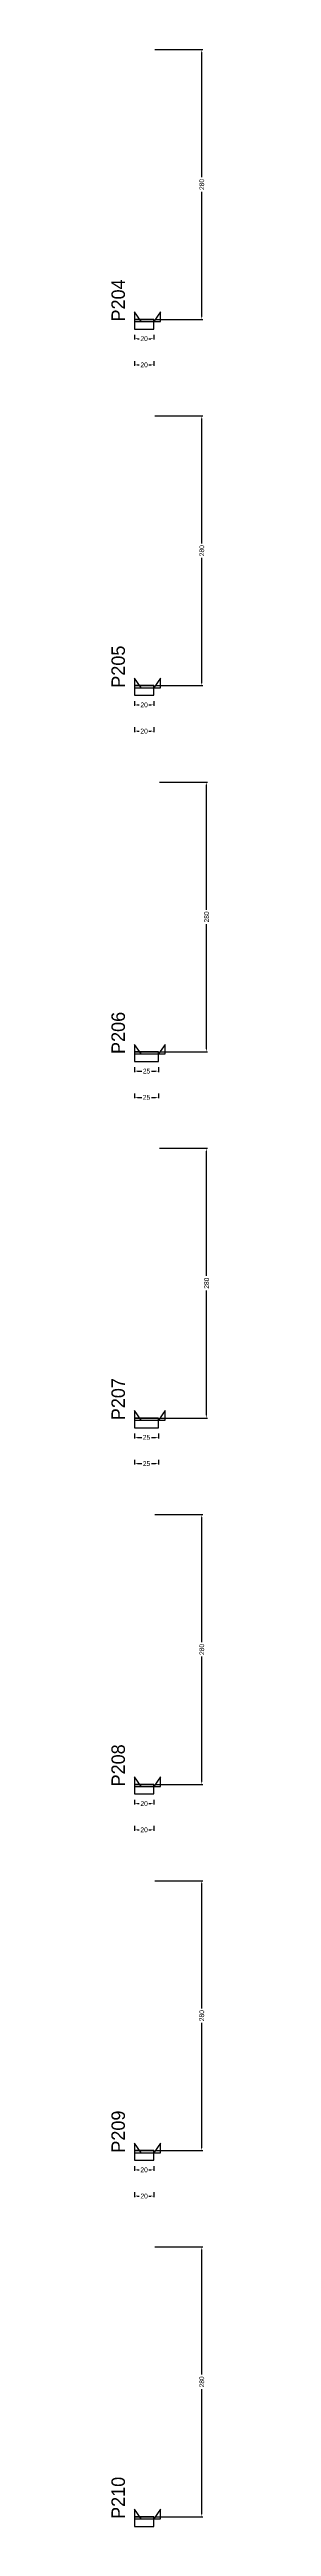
# Model space of a CAD drawing. Header units: centimetres. Extents: x -10500 to 4299, y -38766 to 295.
# Drawn here: x 3976 to 4078, y -19388 to -16818 of the extents above; entities that cross this region are included whole.
import ezdxf

# ---------------------------------------------------------------- set-up
doc = ezdxf.new("R2010")
doc.units = ezdxf.units.CM
for name, color, linetype in [('NOMENCLATURA', 7, 'Continuous'), ('SARR_2.2x10', 60, 'Continuous'), ('SARR_2.2x7', 40, 'Continuous')]:
    doc.layers.add(name, color=color, linetype=linetype)
doc.dimstyles.new('PAINEL-NOVA', dxfattribs={"dimtxt": 5, "dimasz": 3, "dimexe": 1, "dimexo": 1, "dimgap": 1, "dimtad": 1, "dimcen": 2.5, "dimazin": 3, "dimtfac": 1, "dimtmove": 0, "dimatfit": 3})

# ---------------------------------------------------------------- blocks, each defined once
blk = doc.blocks.new('_CLOSEDFILLED')
at = {"color": 0, "linetype": 'BYBLOCK'}
blk.add_solid([(-1, 0.16), (0, 0), (-1, -0.16)], dxfattribs=at)
blk = doc.blocks.new('*D1255')
for p, q in [((4000, -17113.8), (4000, -17118.8)), ((4020, -17113.8), (4020, -17118.8)), ((4003, -17117.8), (4005, -17117.8)), ((4015, -17117.8), (4017, -17117.8))]:
    blk.add_line(p, q)
at = {"layer": 'Defpoints'}
for p in [(4000, -17112.8), (4020, -17112.8), (4000, -17117.8)]:
    blk.add_point(p, dxfattribs=at)
at = {"layer": 'SARR_2.2x10', "xscale": 3, "yscale": 3, "rotation": 180}
blk.add_blockref('_CLOSEDFILLED', (4000, -17117.8), dxfattribs=at)
at = {"layer": 'SARR_2.2x10', "xscale": 3, "yscale": 3}
blk.add_blockref('_CLOSEDFILLED', (4020, -17117.8), dxfattribs=at)
at = {"layer": 'SARR_2.2x10', "insert": (4010, -17117.8), "char_height": 5, "attachment_point": 5}
blk.add_mtext('20', dxfattribs=at)
blk = doc.blocks.new('*D1256')
for p, q in [((4021, -16817.8), (4071, -16817.8)), ((4070, -16950.3), (4070, -16820.8)), ((4070, -17094.8), (4070, -16965.3)), ((4021, -17097.8), (4071, -17097.8))]:
    blk.add_line(p, q)
at = {"layer": 'Defpoints'}
for p in [(4020, -16817.8), (4020, -17097.8), (4070, -17097.8)]:
    blk.add_point(p, dxfattribs=at)
at = {"layer": 'SARR_2.2x10', "xscale": 3, "yscale": 3}
for p, rotation in [((4070, -16817.8), 90), ((4070, -17097.8), 270)]:
    blk.add_blockref('_CLOSEDFILLED', p, dxfattribs=dict(at, rotation=rotation))
at = {"layer": 'SARR_2.2x10', "insert": (4070, -16957.8), "char_height": 5, "attachment_point": 5, "rotation": 90}
blk.add_mtext('280', dxfattribs=at)
blk = doc.blocks.new('*D1257')
for p, q in [((4021, -16817.8), (4071, -16817.8)), ((4070, -16950.3), (4070, -16820.8)), ((4070, -17094.8), (4070, -16965.3)), ((4021, -17097.8), (4071, -17097.8))]:
    blk.add_line(p, q)
at = {"layer": 'Defpoints'}
for p in [(4020, -16817.8), (4020, -17097.8), (4070, -17097.8)]:
    blk.add_point(p, dxfattribs=at)
at = {"layer": 'SARR_2.2x10', "xscale": 3, "yscale": 3}
for p, rotation in [((4070, -16817.8), 90), ((4070, -17097.8), 270)]:
    blk.add_blockref('_CLOSEDFILLED', p, dxfattribs=dict(at, rotation=rotation))
at = {"layer": 'SARR_2.2x10', "insert": (4070, -16957.8), "char_height": 5, "attachment_point": 5, "rotation": 90}
blk.add_mtext('280', dxfattribs=at)
blk = doc.blocks.new('*D1258')
for p, q in [((4021, -16817.8), (4071, -16817.8)), ((4070, -16950.3), (4070, -16820.8)), ((4070, -17094.8), (4070, -16965.3)), ((4021, -17097.8), (4071, -17097.8))]:
    blk.add_line(p, q)
at = {"layer": 'Defpoints'}
for p in [(4020, -16817.8), (4020, -17097.8), (4070, -17097.8)]:
    blk.add_point(p, dxfattribs=at)
at = {"layer": 'SARR_2.2x10', "xscale": 3, "yscale": 3}
for p, rotation in [((4070, -16817.8), 90), ((4070, -17097.8), 270)]:
    blk.add_blockref('_CLOSEDFILLED', p, dxfattribs=dict(at, rotation=rotation))
at = {"layer": 'SARR_2.2x10', "insert": (4070, -16957.8), "char_height": 5, "attachment_point": 5, "rotation": 90}
blk.add_mtext('280', dxfattribs=at)
blk = doc.blocks.new('*D1259')
for p, q in [((4021, -16817.8), (4071, -16817.8)), ((4070, -16950.3), (4070, -16820.8)), ((4070, -17094.8), (4070, -16965.3)), ((4021, -17097.8), (4071, -17097.8))]:
    blk.add_line(p, q)
at = {"layer": 'Defpoints'}
for p in [(4020, -16817.8), (4020, -17097.8), (4070, -17097.8)]:
    blk.add_point(p, dxfattribs=at)
at = {"layer": 'SARR_2.2x10', "xscale": 3, "yscale": 3}
for p, rotation in [((4070, -16817.8), 90), ((4070, -17097.8), 270)]:
    blk.add_blockref('_CLOSEDFILLED', p, dxfattribs=dict(at, rotation=rotation))
at = {"layer": 'SARR_2.2x10', "insert": (4070, -16957.8), "char_height": 5, "attachment_point": 5, "rotation": 90}
blk.add_mtext('280', dxfattribs=at)
blk = doc.blocks.new('*D1260')
for p, q in [((4000, -17141), (4000, -17146)), ((4020, -17141), (4020, -17146)), ((4003, -17145), (4005, -17145)), ((4015, -17145), (4017, -17145))]:
    blk.add_line(p, q)
at = {"layer": 'Defpoints'}
for p in [(4000, -17140), (4020, -17140), (4000, -17145)]:
    blk.add_point(p, dxfattribs=at)
at = {"layer": 'SARR_2.2x10', "xscale": 3, "yscale": 3, "rotation": 180}
blk.add_blockref('_CLOSEDFILLED', (4000, -17145), dxfattribs=at)
at = {"layer": 'SARR_2.2x10', "xscale": 3, "yscale": 3}
blk.add_blockref('_CLOSEDFILLED', (4020, -17145), dxfattribs=at)
at = {"layer": 'SARR_2.2x10', "insert": (4010, -17145), "char_height": 5, "attachment_point": 5}
blk.add_mtext('20', dxfattribs=at)
blk = doc.blocks.new('GRA-E')
at = {"layer": 'SARR_2.2x7'}
blk.add_lwpolyline([(0, 0), (7, 0), (0, 10)], close=True, dxfattribs=at)
blk = doc.blocks.new('GRA-D')
at = {"layer": 'SARR_2.2x7'}
blk.add_lwpolyline([(0, 0), (7, 0), (7, 10)], close=True, dxfattribs=at)
blk = doc.blocks.new('*D1281')
for p, q in [((4000, -17493.8), (4000, -17498.8)), ((4003, -17497.8), (4005, -17497.8)), ((4015, -17497.8), (4017, -17497.8)), ((4020, -17493.8), (4020, -17498.8))]:
    blk.add_line(p, q)
at = {"layer": 'Defpoints'}
for p in [(4000, -17492.8), (4000, -17497.8), (4020, -17492.8)]:
    blk.add_point(p, dxfattribs=at)
at = {"layer": 'SARR_2.2x10', "xscale": 3, "yscale": 3, "rotation": 180}
blk.add_blockref('_CLOSEDFILLED', (4000, -17497.8), dxfattribs=at)
at = {"layer": 'SARR_2.2x10', "xscale": 3, "yscale": 3}
blk.add_blockref('_CLOSEDFILLED', (4020, -17497.8), dxfattribs=at)
at = {"layer": 'SARR_2.2x10', "insert": (4010, -17497.8), "char_height": 5, "attachment_point": 5}
blk.add_mtext('20', dxfattribs=at)
blk = doc.blocks.new('*D1282')
for p, q in [((4021, -17197.8), (4071, -17197.8)), ((4070, -17330.3), (4070, -17200.8)), ((4070, -17474.8), (4070, -17345.3)), ((4021, -17477.8), (4071, -17477.8))]:
    blk.add_line(p, q)
at = {"layer": 'Defpoints'}
for p in [(4020, -17197.8), (4020, -17477.8), (4070, -17477.8)]:
    blk.add_point(p, dxfattribs=at)
at = {"layer": 'SARR_2.2x10', "xscale": 3, "yscale": 3}
for p, rotation in [((4070, -17197.8), 90), ((4070, -17477.8), 270)]:
    blk.add_blockref('_CLOSEDFILLED', p, dxfattribs=dict(at, rotation=rotation))
at = {"layer": 'SARR_2.2x10', "insert": (4070, -17337.8), "char_height": 5, "attachment_point": 5, "rotation": 90}
blk.add_mtext('280', dxfattribs=at)
blk = doc.blocks.new('*D1283')
for p, q in [((4021, -17197.8), (4071, -17197.8)), ((4070, -17330.3), (4070, -17200.8)), ((4070, -17474.8), (4070, -17345.3)), ((4021, -17477.8), (4071, -17477.8))]:
    blk.add_line(p, q)
at = {"layer": 'Defpoints'}
for p in [(4020, -17197.8), (4020, -17477.8), (4070, -17477.8)]:
    blk.add_point(p, dxfattribs=at)
at = {"layer": 'SARR_2.2x10', "xscale": 3, "yscale": 3}
for p, rotation in [((4070, -17197.8), 90), ((4070, -17477.8), 270)]:
    blk.add_blockref('_CLOSEDFILLED', p, dxfattribs=dict(at, rotation=rotation))
at = {"layer": 'SARR_2.2x10', "insert": (4070, -17337.8), "char_height": 5, "attachment_point": 5, "rotation": 90}
blk.add_mtext('280', dxfattribs=at)
blk = doc.blocks.new('*D1284')
for p, q in [((4021, -17197.8), (4071, -17197.8)), ((4070, -17330.3), (4070, -17200.8)), ((4070, -17474.8), (4070, -17345.3)), ((4021, -17477.8), (4071, -17477.8))]:
    blk.add_line(p, q)
at = {"layer": 'Defpoints'}
for p in [(4020, -17197.8), (4020, -17477.8), (4070, -17477.8)]:
    blk.add_point(p, dxfattribs=at)
at = {"layer": 'SARR_2.2x10', "xscale": 3, "yscale": 3}
for p, rotation in [((4070, -17197.8), 90), ((4070, -17477.8), 270)]:
    blk.add_blockref('_CLOSEDFILLED', p, dxfattribs=dict(at, rotation=rotation))
at = {"layer": 'SARR_2.2x10', "insert": (4070, -17337.8), "char_height": 5, "attachment_point": 5, "rotation": 90}
blk.add_mtext('280', dxfattribs=at)
blk = doc.blocks.new('*D1285')
for p, q in [((4021, -17197.8), (4071, -17197.8)), ((4070, -17330.3), (4070, -17200.8)), ((4070, -17474.8), (4070, -17345.3)), ((4021, -17477.8), (4071, -17477.8))]:
    blk.add_line(p, q)
at = {"layer": 'Defpoints'}
for p in [(4020, -17197.8), (4020, -17477.8), (4070, -17477.8)]:
    blk.add_point(p, dxfattribs=at)
at = {"layer": 'SARR_2.2x10', "xscale": 3, "yscale": 3}
for p, rotation in [((4070, -17197.8), 90), ((4070, -17477.8), 270)]:
    blk.add_blockref('_CLOSEDFILLED', p, dxfattribs=dict(at, rotation=rotation))
at = {"layer": 'SARR_2.2x10', "insert": (4070, -17337.8), "char_height": 5, "attachment_point": 5, "rotation": 90}
blk.add_mtext('280', dxfattribs=at)
blk = doc.blocks.new('*D1286')
for p, q in [((4000, -17521), (4000, -17526)), ((4003, -17525), (4005, -17525)), ((4015, -17525), (4017, -17525)), ((4020, -17521), (4020, -17526))]:
    blk.add_line(p, q)
at = {"layer": 'Defpoints'}
for p in [(4000, -17520), (4000, -17525), (4020, -17520)]:
    blk.add_point(p, dxfattribs=at)
at = {"layer": 'SARR_2.2x10', "xscale": 3, "yscale": 3, "rotation": 180}
blk.add_blockref('_CLOSEDFILLED', (4000, -17525), dxfattribs=at)
at = {"layer": 'SARR_2.2x10', "xscale": 3, "yscale": 3}
blk.add_blockref('_CLOSEDFILLED', (4020, -17525), dxfattribs=at)
at = {"layer": 'SARR_2.2x10', "insert": (4010, -17525), "char_height": 5, "attachment_point": 5}
blk.add_mtext('20', dxfattribs=at)
blk = doc.blocks.new('*D1307')
for p, q in [((4000, -17873.8), (4000, -17878.8)), ((4003, -17877.8), (4007.5, -17877.8)), ((4017.5, -17877.8), (4022, -17877.8)), ((4025, -17873.8), (4025, -17878.8))]:
    blk.add_line(p, q)
at = {"layer": 'Defpoints'}
for p in [(4000, -17872.8), (4000, -17877.8), (4025, -17872.8)]:
    blk.add_point(p, dxfattribs=at)
at = {"layer": 'SARR_2.2x10', "xscale": 3, "yscale": 3, "rotation": 180}
blk.add_blockref('_CLOSEDFILLED', (4000, -17877.8), dxfattribs=at)
at = {"layer": 'SARR_2.2x10', "xscale": 3, "yscale": 3}
blk.add_blockref('_CLOSEDFILLED', (4025, -17877.8), dxfattribs=at)
at = {"layer": 'SARR_2.2x10', "insert": (4012.5, -17877.8), "char_height": 5, "attachment_point": 5}
blk.add_mtext('25', dxfattribs=at)
blk = doc.blocks.new('*D1308')
for p, q in [((4026, -17577.8), (4076, -17577.8)), ((4075, -17710.3), (4075, -17580.8)), ((4075, -17854.8), (4075, -17725.3)), ((4026, -17857.8), (4076, -17857.8))]:
    blk.add_line(p, q)
at = {"layer": 'Defpoints'}
for p in [(4025, -17577.8), (4025, -17857.8), (4075, -17857.8)]:
    blk.add_point(p, dxfattribs=at)
at = {"layer": 'SARR_2.2x10', "xscale": 3, "yscale": 3}
for p, rotation in [((4075, -17577.8), 90), ((4075, -17857.8), 270)]:
    blk.add_blockref('_CLOSEDFILLED', p, dxfattribs=dict(at, rotation=rotation))
at = {"layer": 'SARR_2.2x10', "insert": (4075, -17717.8), "char_height": 5, "attachment_point": 5, "rotation": 90}
blk.add_mtext('280', dxfattribs=at)
blk = doc.blocks.new('*D1309')
for p, q in [((4026, -17577.8), (4076, -17577.8)), ((4075, -17710.3), (4075, -17580.8)), ((4075, -17854.8), (4075, -17725.3)), ((4026, -17857.8), (4076, -17857.8))]:
    blk.add_line(p, q)
at = {"layer": 'Defpoints'}
for p in [(4025, -17577.8), (4025, -17857.8), (4075, -17857.8)]:
    blk.add_point(p, dxfattribs=at)
at = {"layer": 'SARR_2.2x10', "xscale": 3, "yscale": 3}
for p, rotation in [((4075, -17577.8), 90), ((4075, -17857.8), 270)]:
    blk.add_blockref('_CLOSEDFILLED', p, dxfattribs=dict(at, rotation=rotation))
at = {"layer": 'SARR_2.2x10', "insert": (4075, -17717.8), "char_height": 5, "attachment_point": 5, "rotation": 90}
blk.add_mtext('280', dxfattribs=at)
blk = doc.blocks.new('*D1310')
for p, q in [((4026, -17577.8), (4076, -17577.8)), ((4075, -17710.3), (4075, -17580.8)), ((4075, -17854.8), (4075, -17725.3)), ((4026, -17857.8), (4076, -17857.8))]:
    blk.add_line(p, q)
at = {"layer": 'Defpoints'}
for p in [(4025, -17577.8), (4025, -17857.8), (4075, -17857.8)]:
    blk.add_point(p, dxfattribs=at)
at = {"layer": 'SARR_2.2x10', "xscale": 3, "yscale": 3}
for p, rotation in [((4075, -17577.8), 90), ((4075, -17857.8), 270)]:
    blk.add_blockref('_CLOSEDFILLED', p, dxfattribs=dict(at, rotation=rotation))
at = {"layer": 'SARR_2.2x10', "insert": (4075, -17717.8), "char_height": 5, "attachment_point": 5, "rotation": 90}
blk.add_mtext('280', dxfattribs=at)
blk = doc.blocks.new('*D1311')
for p, q in [((4026, -17577.8), (4076, -17577.8)), ((4075, -17710.3), (4075, -17580.8)), ((4075, -17854.8), (4075, -17725.3)), ((4026, -17857.8), (4076, -17857.8))]:
    blk.add_line(p, q)
at = {"layer": 'Defpoints'}
for p in [(4025, -17577.8), (4025, -17857.8), (4075, -17857.8)]:
    blk.add_point(p, dxfattribs=at)
at = {"layer": 'SARR_2.2x10', "xscale": 3, "yscale": 3}
for p, rotation in [((4075, -17577.8), 90), ((4075, -17857.8), 270)]:
    blk.add_blockref('_CLOSEDFILLED', p, dxfattribs=dict(at, rotation=rotation))
at = {"layer": 'SARR_2.2x10', "insert": (4075, -17717.8), "char_height": 5, "attachment_point": 5, "rotation": 90}
blk.add_mtext('280', dxfattribs=at)
blk = doc.blocks.new('*D1312')
for p, q in [((4000, -17901), (4000, -17906)), ((4003, -17905), (4007.5, -17905)), ((4017.5, -17905), (4022, -17905)), ((4025, -17901), (4025, -17906))]:
    blk.add_line(p, q)
at = {"layer": 'Defpoints'}
for p in [(4000, -17900), (4000, -17905), (4025, -17900)]:
    blk.add_point(p, dxfattribs=at)
at = {"layer": 'SARR_2.2x10', "xscale": 3, "yscale": 3, "rotation": 180}
blk.add_blockref('_CLOSEDFILLED', (4000, -17905), dxfattribs=at)
at = {"layer": 'SARR_2.2x10', "xscale": 3, "yscale": 3}
blk.add_blockref('_CLOSEDFILLED', (4025, -17905), dxfattribs=at)
at = {"layer": 'SARR_2.2x10', "insert": (4012.5, -17905), "char_height": 5, "attachment_point": 5}
blk.add_mtext('25', dxfattribs=at)
blk = doc.blocks.new('*D1333')
for p, q in [((4000, -18253.8), (4000, -18258.8)), ((4003, -18257.8), (4007.5, -18257.8)), ((4017.5, -18257.8), (4022, -18257.8)), ((4025, -18253.8), (4025, -18258.8))]:
    blk.add_line(p, q)
at = {"layer": 'Defpoints'}
for p in [(4000, -18252.8), (4000, -18257.8), (4025, -18252.8)]:
    blk.add_point(p, dxfattribs=at)
at = {"layer": 'SARR_2.2x10', "xscale": 3, "yscale": 3, "rotation": 180}
blk.add_blockref('_CLOSEDFILLED', (4000, -18257.8), dxfattribs=at)
at = {"layer": 'SARR_2.2x10', "xscale": 3, "yscale": 3}
blk.add_blockref('_CLOSEDFILLED', (4025, -18257.8), dxfattribs=at)
at = {"layer": 'SARR_2.2x10', "insert": (4012.5, -18257.8), "char_height": 5, "attachment_point": 5}
blk.add_mtext('25', dxfattribs=at)
blk = doc.blocks.new('*D1334')
for p, q in [((4026, -17957.8), (4076, -17957.8)), ((4075, -18090.3), (4075, -17960.8)), ((4075, -18234.8), (4075, -18105.3)), ((4026, -18237.8), (4076, -18237.8))]:
    blk.add_line(p, q)
at = {"layer": 'Defpoints'}
for p in [(4025, -17957.8), (4025, -18237.8), (4075, -18237.8)]:
    blk.add_point(p, dxfattribs=at)
at = {"layer": 'SARR_2.2x10', "xscale": 3, "yscale": 3}
for p, rotation in [((4075, -17957.8), 90), ((4075, -18237.8), 270)]:
    blk.add_blockref('_CLOSEDFILLED', p, dxfattribs=dict(at, rotation=rotation))
at = {"layer": 'SARR_2.2x10', "insert": (4075, -18097.8), "char_height": 5, "attachment_point": 5, "rotation": 90}
blk.add_mtext('280', dxfattribs=at)
blk = doc.blocks.new('*D1335')
for p, q in [((4026, -17957.8), (4076, -17957.8)), ((4075, -18090.3), (4075, -17960.8)), ((4075, -18234.8), (4075, -18105.3)), ((4026, -18237.8), (4076, -18237.8))]:
    blk.add_line(p, q)
at = {"layer": 'Defpoints'}
for p in [(4025, -17957.8), (4025, -18237.8), (4075, -18237.8)]:
    blk.add_point(p, dxfattribs=at)
at = {"layer": 'SARR_2.2x10', "xscale": 3, "yscale": 3}
for p, rotation in [((4075, -17957.8), 90), ((4075, -18237.8), 270)]:
    blk.add_blockref('_CLOSEDFILLED', p, dxfattribs=dict(at, rotation=rotation))
at = {"layer": 'SARR_2.2x10', "insert": (4075, -18097.8), "char_height": 5, "attachment_point": 5, "rotation": 90}
blk.add_mtext('280', dxfattribs=at)
blk = doc.blocks.new('*D1336')
for p, q in [((4026, -17957.8), (4076, -17957.8)), ((4075, -18090.3), (4075, -17960.8)), ((4075, -18234.8), (4075, -18105.3)), ((4026, -18237.8), (4076, -18237.8))]:
    blk.add_line(p, q)
at = {"layer": 'Defpoints'}
for p in [(4025, -17957.8), (4025, -18237.8), (4075, -18237.8)]:
    blk.add_point(p, dxfattribs=at)
at = {"layer": 'SARR_2.2x10', "xscale": 3, "yscale": 3}
for p, rotation in [((4075, -17957.8), 90), ((4075, -18237.8), 270)]:
    blk.add_blockref('_CLOSEDFILLED', p, dxfattribs=dict(at, rotation=rotation))
at = {"layer": 'SARR_2.2x10', "insert": (4075, -18097.8), "char_height": 5, "attachment_point": 5, "rotation": 90}
blk.add_mtext('280', dxfattribs=at)
blk = doc.blocks.new('*D1337')
for p, q in [((4026, -17957.8), (4076, -17957.8)), ((4075, -18090.3), (4075, -17960.8)), ((4075, -18234.8), (4075, -18105.3)), ((4026, -18237.8), (4076, -18237.8))]:
    blk.add_line(p, q)
at = {"layer": 'Defpoints'}
for p in [(4025, -17957.8), (4025, -18237.8), (4075, -18237.8)]:
    blk.add_point(p, dxfattribs=at)
at = {"layer": 'SARR_2.2x10', "xscale": 3, "yscale": 3}
for p, rotation in [((4075, -17957.8), 90), ((4075, -18237.8), 270)]:
    blk.add_blockref('_CLOSEDFILLED', p, dxfattribs=dict(at, rotation=rotation))
at = {"layer": 'SARR_2.2x10', "insert": (4075, -18097.8), "char_height": 5, "attachment_point": 5, "rotation": 90}
blk.add_mtext('280', dxfattribs=at)
blk = doc.blocks.new('*D1338')
for p, q in [((4000, -18281), (4000, -18286)), ((4003, -18285), (4007.5, -18285)), ((4017.5, -18285), (4022, -18285)), ((4025, -18281), (4025, -18286))]:
    blk.add_line(p, q)
at = {"layer": 'Defpoints'}
for p in [(4000, -18280), (4000, -18285), (4025, -18280)]:
    blk.add_point(p, dxfattribs=at)
at = {"layer": 'SARR_2.2x10', "xscale": 3, "yscale": 3, "rotation": 180}
blk.add_blockref('_CLOSEDFILLED', (4000, -18285), dxfattribs=at)
at = {"layer": 'SARR_2.2x10', "xscale": 3, "yscale": 3}
blk.add_blockref('_CLOSEDFILLED', (4025, -18285), dxfattribs=at)
at = {"layer": 'SARR_2.2x10', "insert": (4012.5, -18285), "char_height": 5, "attachment_point": 5}
blk.add_mtext('25', dxfattribs=at)
blk = doc.blocks.new('*D1359')
for p, q in [((4000, -18633.8), (4000, -18638.8)), ((4003, -18637.8), (4005, -18637.8)), ((4015, -18637.8), (4017, -18637.8)), ((4020, -18633.8), (4020, -18638.8))]:
    blk.add_line(p, q)
at = {"layer": 'Defpoints'}
for p in [(4000, -18632.8), (4000, -18637.8), (4020, -18632.8)]:
    blk.add_point(p, dxfattribs=at)
at = {"layer": 'SARR_2.2x10', "xscale": 3, "yscale": 3, "rotation": 180}
blk.add_blockref('_CLOSEDFILLED', (4000, -18637.8), dxfattribs=at)
at = {"layer": 'SARR_2.2x10', "xscale": 3, "yscale": 3}
blk.add_blockref('_CLOSEDFILLED', (4020, -18637.8), dxfattribs=at)
at = {"layer": 'SARR_2.2x10', "insert": (4010, -18637.8), "char_height": 5, "attachment_point": 5}
blk.add_mtext('20', dxfattribs=at)
blk = doc.blocks.new('*D1360')
for p, q in [((4021, -18337.8), (4071, -18337.8)), ((4070, -18470.3), (4070, -18340.8)), ((4070, -18614.8), (4070, -18485.3)), ((4021, -18617.8), (4071, -18617.8))]:
    blk.add_line(p, q)
at = {"layer": 'Defpoints'}
for p in [(4020, -18337.8), (4020, -18617.8), (4070, -18617.8)]:
    blk.add_point(p, dxfattribs=at)
at = {"layer": 'SARR_2.2x10', "xscale": 3, "yscale": 3}
for p, rotation in [((4070, -18337.8), 90), ((4070, -18617.8), 270)]:
    blk.add_blockref('_CLOSEDFILLED', p, dxfattribs=dict(at, rotation=rotation))
at = {"layer": 'SARR_2.2x10', "insert": (4070, -18477.8), "char_height": 5, "attachment_point": 5, "rotation": 90}
blk.add_mtext('280', dxfattribs=at)
blk = doc.blocks.new('*D1361')
for p, q in [((4021, -18337.8), (4071, -18337.8)), ((4070, -18470.3), (4070, -18340.8)), ((4070, -18614.8), (4070, -18485.3)), ((4021, -18617.8), (4071, -18617.8))]:
    blk.add_line(p, q)
at = {"layer": 'Defpoints'}
for p in [(4020, -18337.8), (4020, -18617.8), (4070, -18617.8)]:
    blk.add_point(p, dxfattribs=at)
at = {"layer": 'SARR_2.2x10', "xscale": 3, "yscale": 3}
for p, rotation in [((4070, -18337.8), 90), ((4070, -18617.8), 270)]:
    blk.add_blockref('_CLOSEDFILLED', p, dxfattribs=dict(at, rotation=rotation))
at = {"layer": 'SARR_2.2x10', "insert": (4070, -18477.8), "char_height": 5, "attachment_point": 5, "rotation": 90}
blk.add_mtext('280', dxfattribs=at)
blk = doc.blocks.new('*D1362')
for p, q in [((4021, -18337.8), (4071, -18337.8)), ((4070, -18470.3), (4070, -18340.8)), ((4070, -18614.8), (4070, -18485.3)), ((4021, -18617.8), (4071, -18617.8))]:
    blk.add_line(p, q)
at = {"layer": 'Defpoints'}
for p in [(4020, -18337.8), (4020, -18617.8), (4070, -18617.8)]:
    blk.add_point(p, dxfattribs=at)
at = {"layer": 'SARR_2.2x10', "xscale": 3, "yscale": 3}
for p, rotation in [((4070, -18337.8), 90), ((4070, -18617.8), 270)]:
    blk.add_blockref('_CLOSEDFILLED', p, dxfattribs=dict(at, rotation=rotation))
at = {"layer": 'SARR_2.2x10', "insert": (4070, -18477.8), "char_height": 5, "attachment_point": 5, "rotation": 90}
blk.add_mtext('280', dxfattribs=at)
blk = doc.blocks.new('*D1363')
for p, q in [((4021, -18337.8), (4071, -18337.8)), ((4070, -18470.3), (4070, -18340.8)), ((4070, -18614.8), (4070, -18485.3)), ((4021, -18617.8), (4071, -18617.8))]:
    blk.add_line(p, q)
at = {"layer": 'Defpoints'}
for p in [(4020, -18337.8), (4020, -18617.8), (4070, -18617.8)]:
    blk.add_point(p, dxfattribs=at)
at = {"layer": 'SARR_2.2x10', "xscale": 3, "yscale": 3}
for p, rotation in [((4070, -18337.8), 90), ((4070, -18617.8), 270)]:
    blk.add_blockref('_CLOSEDFILLED', p, dxfattribs=dict(at, rotation=rotation))
at = {"layer": 'SARR_2.2x10', "insert": (4070, -18477.8), "char_height": 5, "attachment_point": 5, "rotation": 90}
blk.add_mtext('280', dxfattribs=at)
blk = doc.blocks.new('*D1364')
for p, q in [((4000, -18661), (4000, -18666)), ((4003, -18665), (4005, -18665)), ((4015, -18665), (4017, -18665)), ((4020, -18661), (4020, -18666))]:
    blk.add_line(p, q)
at = {"layer": 'Defpoints'}
for p in [(4000, -18660), (4000, -18665), (4020, -18660)]:
    blk.add_point(p, dxfattribs=at)
at = {"layer": 'SARR_2.2x10', "xscale": 3, "yscale": 3, "rotation": 180}
blk.add_blockref('_CLOSEDFILLED', (4000, -18665), dxfattribs=at)
at = {"layer": 'SARR_2.2x10', "xscale": 3, "yscale": 3}
blk.add_blockref('_CLOSEDFILLED', (4020, -18665), dxfattribs=at)
at = {"layer": 'SARR_2.2x10', "insert": (4010, -18665), "char_height": 5, "attachment_point": 5}
blk.add_mtext('20', dxfattribs=at)
blk = doc.blocks.new('*D1385')
for p, q in [((4000, -19013.8), (4000, -19018.8)), ((4003, -19017.8), (4005, -19017.8)), ((4015, -19017.8), (4017, -19017.8)), ((4020, -19013.8), (4020, -19018.8))]:
    blk.add_line(p, q)
at = {"layer": 'Defpoints'}
for p in [(4000, -19012.8), (4000, -19017.8), (4020, -19012.8)]:
    blk.add_point(p, dxfattribs=at)
at = {"layer": 'SARR_2.2x10', "xscale": 3, "yscale": 3, "rotation": 180}
blk.add_blockref('_CLOSEDFILLED', (4000, -19017.8), dxfattribs=at)
at = {"layer": 'SARR_2.2x10', "xscale": 3, "yscale": 3}
blk.add_blockref('_CLOSEDFILLED', (4020, -19017.8), dxfattribs=at)
at = {"layer": 'SARR_2.2x10', "insert": (4010, -19017.8), "char_height": 5, "attachment_point": 5}
blk.add_mtext('20', dxfattribs=at)
blk = doc.blocks.new('*D1386')
for p, q in [((4021, -18717.8), (4071, -18717.8)), ((4070, -18850.3), (4070, -18720.8)), ((4070, -18994.8), (4070, -18865.3)), ((4021, -18997.8), (4071, -18997.8))]:
    blk.add_line(p, q)
at = {"layer": 'Defpoints'}
for p in [(4020, -18717.8), (4020, -18997.8), (4070, -18997.8)]:
    blk.add_point(p, dxfattribs=at)
at = {"layer": 'SARR_2.2x10', "xscale": 3, "yscale": 3}
for p, rotation in [((4070, -18717.8), 90), ((4070, -18997.8), 270)]:
    blk.add_blockref('_CLOSEDFILLED', p, dxfattribs=dict(at, rotation=rotation))
at = {"layer": 'SARR_2.2x10', "insert": (4070, -18857.8), "char_height": 5, "attachment_point": 5, "rotation": 90}
blk.add_mtext('280', dxfattribs=at)
blk = doc.blocks.new('*D1387')
for p, q in [((4021, -18717.8), (4071, -18717.8)), ((4070, -18850.3), (4070, -18720.8)), ((4070, -18994.8), (4070, -18865.3)), ((4021, -18997.8), (4071, -18997.8))]:
    blk.add_line(p, q)
at = {"layer": 'Defpoints'}
for p in [(4020, -18717.8), (4020, -18997.8), (4070, -18997.8)]:
    blk.add_point(p, dxfattribs=at)
at = {"layer": 'SARR_2.2x10', "xscale": 3, "yscale": 3}
for p, rotation in [((4070, -18717.8), 90), ((4070, -18997.8), 270)]:
    blk.add_blockref('_CLOSEDFILLED', p, dxfattribs=dict(at, rotation=rotation))
at = {"layer": 'SARR_2.2x10', "insert": (4070, -18857.8), "char_height": 5, "attachment_point": 5, "rotation": 90}
blk.add_mtext('280', dxfattribs=at)
blk = doc.blocks.new('*D1388')
for p, q in [((4021, -18717.8), (4071, -18717.8)), ((4070, -18850.3), (4070, -18720.8)), ((4070, -18994.8), (4070, -18865.3)), ((4021, -18997.8), (4071, -18997.8))]:
    blk.add_line(p, q)
at = {"layer": 'Defpoints'}
for p in [(4020, -18717.8), (4020, -18997.8), (4070, -18997.8)]:
    blk.add_point(p, dxfattribs=at)
at = {"layer": 'SARR_2.2x10', "xscale": 3, "yscale": 3}
for p, rotation in [((4070, -18717.8), 90), ((4070, -18997.8), 270)]:
    blk.add_blockref('_CLOSEDFILLED', p, dxfattribs=dict(at, rotation=rotation))
at = {"layer": 'SARR_2.2x10', "insert": (4070, -18857.8), "char_height": 5, "attachment_point": 5, "rotation": 90}
blk.add_mtext('280', dxfattribs=at)
blk = doc.blocks.new('*D1389')
for p, q in [((4021, -18717.8), (4071, -18717.8)), ((4070, -18850.3), (4070, -18720.8)), ((4070, -18994.8), (4070, -18865.3)), ((4021, -18997.8), (4071, -18997.8))]:
    blk.add_line(p, q)
at = {"layer": 'Defpoints'}
for p in [(4020, -18717.8), (4020, -18997.8), (4070, -18997.8)]:
    blk.add_point(p, dxfattribs=at)
at = {"layer": 'SARR_2.2x10', "xscale": 3, "yscale": 3}
for p, rotation in [((4070, -18717.8), 90), ((4070, -18997.8), 270)]:
    blk.add_blockref('_CLOSEDFILLED', p, dxfattribs=dict(at, rotation=rotation))
at = {"layer": 'SARR_2.2x10', "insert": (4070, -18857.8), "char_height": 5, "attachment_point": 5, "rotation": 90}
blk.add_mtext('280', dxfattribs=at)
blk = doc.blocks.new('*D1390')
for p, q in [((4000, -19041), (4000, -19046)), ((4020, -19041), (4020, -19046)), ((4003, -19045), (4005, -19045)), ((4015, -19045), (4017, -19045))]:
    blk.add_line(p, q)
at = {"layer": 'Defpoints'}
for p in [(4000, -19040), (4020, -19040), (4000, -19045)]:
    blk.add_point(p, dxfattribs=at)
at = {"layer": 'SARR_2.2x10', "xscale": 3, "yscale": 3, "rotation": 180}
blk.add_blockref('_CLOSEDFILLED', (4000, -19045), dxfattribs=at)
at = {"layer": 'SARR_2.2x10', "xscale": 3, "yscale": 3}
blk.add_blockref('_CLOSEDFILLED', (4020, -19045), dxfattribs=at)
at = {"layer": 'SARR_2.2x10', "insert": (4010, -19045), "char_height": 5, "attachment_point": 5}
blk.add_mtext('20', dxfattribs=at)
blk = doc.blocks.new('*D1412')
for p, q in [((4021, -19097.8), (4071, -19097.8)), ((4070, -19230.3), (4070, -19100.8)), ((4070, -19374.8), (4070, -19245.3)), ((4021, -19377.8), (4071, -19377.8))]:
    blk.add_line(p, q)
at = {"layer": 'Defpoints'}
for p in [(4020, -19097.8), (4020, -19377.8), (4070, -19377.8)]:
    blk.add_point(p, dxfattribs=at)
at = {"layer": 'SARR_2.2x10', "xscale": 3, "yscale": 3}
for p, rotation in [((4070, -19097.8), 90), ((4070, -19377.8), 270)]:
    blk.add_blockref('_CLOSEDFILLED', p, dxfattribs=dict(at, rotation=rotation))
at = {"layer": 'SARR_2.2x10', "insert": (4070, -19237.8), "char_height": 5, "attachment_point": 5, "rotation": 90}
blk.add_mtext('280', dxfattribs=at)
blk = doc.blocks.new('*D1413')
for p, q in [((4021, -19097.8), (4071, -19097.8)), ((4070, -19230.3), (4070, -19100.8)), ((4070, -19374.8), (4070, -19245.3)), ((4021, -19377.8), (4071, -19377.8))]:
    blk.add_line(p, q)
at = {"layer": 'Defpoints'}
for p in [(4020, -19097.8), (4020, -19377.8), (4070, -19377.8)]:
    blk.add_point(p, dxfattribs=at)
at = {"layer": 'SARR_2.2x10', "xscale": 3, "yscale": 3}
for p, rotation in [((4070, -19097.8), 90), ((4070, -19377.8), 270)]:
    blk.add_blockref('_CLOSEDFILLED', p, dxfattribs=dict(at, rotation=rotation))
at = {"layer": 'SARR_2.2x10', "insert": (4070, -19237.8), "char_height": 5, "attachment_point": 5, "rotation": 90}
blk.add_mtext('280', dxfattribs=at)
blk = doc.blocks.new('*D1414')
for p, q in [((4021, -19097.8), (4071, -19097.8)), ((4070, -19230.3), (4070, -19100.8)), ((4070, -19374.8), (4070, -19245.3)), ((4021, -19377.8), (4071, -19377.8))]:
    blk.add_line(p, q)
at = {"layer": 'Defpoints'}
for p in [(4020, -19097.8), (4020, -19377.8), (4070, -19377.8)]:
    blk.add_point(p, dxfattribs=at)
at = {"layer": 'SARR_2.2x10', "xscale": 3, "yscale": 3}
for p, rotation in [((4070, -19097.8), 90), ((4070, -19377.8), 270)]:
    blk.add_blockref('_CLOSEDFILLED', p, dxfattribs=dict(at, rotation=rotation))
at = {"layer": 'SARR_2.2x10', "insert": (4070, -19237.8), "char_height": 5, "attachment_point": 5, "rotation": 90}
blk.add_mtext('280', dxfattribs=at)
blk = doc.blocks.new('*D1415')
for p, q in [((4021, -19097.8), (4071, -19097.8)), ((4070, -19230.3), (4070, -19100.8)), ((4070, -19374.8), (4070, -19245.3)), ((4021, -19377.8), (4071, -19377.8))]:
    blk.add_line(p, q)
at = {"layer": 'Defpoints'}
for p in [(4020, -19097.8), (4020, -19377.8), (4070, -19377.8)]:
    blk.add_point(p, dxfattribs=at)
at = {"layer": 'SARR_2.2x10', "xscale": 3, "yscale": 3}
for p, rotation in [((4070, -19097.8), 90), ((4070, -19377.8), 270)]:
    blk.add_blockref('_CLOSEDFILLED', p, dxfattribs=dict(at, rotation=rotation))
at = {"layer": 'SARR_2.2x10', "insert": (4070, -19237.8), "char_height": 5, "attachment_point": 5, "rotation": 90}
blk.add_mtext('280', dxfattribs=at)

msp = doc.modelspace()

# ---------------------------------------------------------------- linework, layer by layer
at = {"layer": 'SARR_2.2x10'}
for p, q in [((4020, -17097.8), (4000, -17097.8)), ((4000, -17097.8), (4000, -17107.8)), ((4000, -17107.8), (4020, -17107.8)), ((4020, -17107.8), (4020, -17097.8)), ((4020, -17477.8), (4000, -17477.8)), ((4000, -17477.8), (4000, -17487.8)), ((4000, -17487.8), (4020, -17487.8)), ((4020, -17487.8), (4020, -17477.8)), ((4025, -17857.8), (4000, -17857.8)), ((4000, -17857.8), (4000, -17867.8)), ((4025, -17867.8), (4025, -17857.8)), ((4000, -17867.8), (4025, -17867.8)), ((4025, -18237.8), (4000, -18237.8)), ((4000, -18237.8), (4000, -18247.8)), ((4025, -18247.8), (4025, -18237.8)), ((4000, -18247.8), (4025, -18247.8)), ((4020, -18617.8), (4000, -18617.8)), ((4000, -18617.8), (4000, -18627.8)), ((4000, -18627.8), (4020, -18627.8)), ((4020, -18627.8), (4020, -18617.8)), ((4020, -18997.8), (4000, -18997.8)), ((4000, -18997.8), (4000, -19007.8)), ((4000, -19007.8), (4020, -19007.8)), ((4020, -19007.8), (4020, -18997.8)), ((4020, -19377.8), (4000, -19377.8)), ((4000, -19377.8), (4000, -19387.8)), ((4020, -19387.8), (4020, -19377.8)), ((4000, -19387.8), (4020, -19387.8))]:
    msp.add_line(p, q, dxfattribs=at)
at = {"layer": 'SARR_2.2x7'}
for p, q in [((4020, -17097.8), (4000, -17097.8)), ((4000, -17097.8), (4000, -17100)), ((4000, -17097.8), (4007, -17097.8)), ((4000, -17097.8), (4007, -17097.8)), ((4000, -17097.8), (4007, -17097.8)), ((4000, -17097.8), (4007, -17097.8)), ((4000, -17100), (4020, -17100)), ((4007, -17097.8), (4020, -17097.8)), ((4007, -17097.8), (4020, -17097.8)), ((4007, -17097.8), (4020, -17097.8)), ((4007, -17097.8), (4020, -17097.8)), ((4020, -17100), (4020, -17097.8)), ((4020, -17477.8), (4000, -17477.8)), ((4000, -17477.8), (4000, -17480)), ((4000, -17477.8), (4007, -17477.8)), ((4000, -17477.8), (4007, -17477.8)), ((4000, -17477.8), (4007, -17477.8)), ((4000, -17477.8), (4007, -17477.8)), ((4000, -17480), (4020, -17480)), ((4007, -17477.8), (4020, -17477.8)), ((4007, -17477.8), (4020, -17477.8)), ((4007, -17477.8), (4020, -17477.8)), ((4007, -17477.8), (4020, -17477.8)), ((4020, -17480), (4020, -17477.8)), ((4025, -17857.8), (4000, -17857.8)), ((4000, -17857.8), (4000, -17860)), ((4000, -17857.8), (4007, -17857.8)), ((4000, -17857.8), (4007, -17857.8)), ((4000, -17857.8), (4007, -17857.8)), ((4000, -17857.8), (4007, -17857.8)), ((4000, -17860), (4025, -17860)), ((4007, -17857.8), (4025, -17857.8)), ((4007, -17857.8), (4025, -17857.8)), ((4007, -17857.8), (4025, -17857.8)), ((4007, -17857.8), (4025, -17857.8)), ((4025, -17860), (4025, -17857.8)), ((4025, -18237.8), (4000, -18237.8)), ((4000, -18237.8), (4000, -18240)), ((4000, -18237.8), (4007, -18237.8)), ((4000, -18237.8), (4007, -18237.8)), ((4000, -18237.8), (4007, -18237.8)), ((4000, -18237.8), (4007, -18237.8)), ((4000, -18240), (4025, -18240)), ((4007, -18237.8), (4025, -18237.8)), ((4007, -18237.8), (4025, -18237.8)), ((4007, -18237.8), (4025, -18237.8)), ((4007, -18237.8), (4025, -18237.8)), ((4025, -18240), (4025, -18237.8)), ((4020, -18617.8), (4000, -18617.8)), ((4000, -18617.8), (4000, -18620)), ((4000, -18617.8), (4007, -18617.8)), ((4000, -18617.8), (4007, -18617.8)), ((4000, -18617.8), (4007, -18617.8)), ((4000, -18617.8), (4007, -18617.8)), ((4000, -18620), (4020, -18620)), ((4007, -18617.8), (4020, -18617.8)), ((4007, -18617.8), (4020, -18617.8)), ((4007, -18617.8), (4020, -18617.8)), ((4007, -18617.8), (4020, -18617.8)), ((4020, -18620), (4020, -18617.8)), ((4020, -18997.8), (4000, -18997.8)), ((4000, -18997.8), (4000, -19000)), ((4000, -18997.8), (4007, -18997.8)), ((4000, -18997.8), (4007, -18997.8)), ((4000, -18997.8), (4007, -18997.8)), ((4000, -18997.8), (4007, -18997.8)), ((4000, -19000), (4020, -19000)), ((4007, -18997.8), (4020, -18997.8)), ((4007, -18997.8), (4020, -18997.8)), ((4007, -18997.8), (4020, -18997.8)), ((4007, -18997.8), (4020, -18997.8)), ((4020, -19000), (4020, -18997.8)), ((4020, -19377.8), (4000, -19377.8)), ((4000, -19377.8), (4000, -19380)), ((4000, -19377.8), (4007, -19377.8)), ((4000, -19377.8), (4007, -19377.8)), ((4000, -19377.8), (4007, -19377.8)), ((4000, -19377.8), (4007, -19377.8)), ((4007, -19377.8), (4020, -19377.8)), ((4007, -19377.8), (4020, -19377.8)), ((4007, -19377.8), (4020, -19377.8)), ((4007, -19377.8), (4020, -19377.8)), ((4020, -19380), (4020, -19377.8)), ((4000, -19380), (4020, -19380))]:
    msp.add_line(p, q, dxfattribs=at)

# ---------------------------------------------------------------- block references
for name, p in [('GRA-E', (4000, -17100)), ('GRA-D', (4020, -17100)), ('GRA-E', (4000, -17480)), ('GRA-D', (4020, -17480)), ('GRA-E', (4000, -17860)), ('GRA-D', (4025, -17860)), ('GRA-E', (4000, -18240)), ('GRA-D', (4025, -18240)), ('GRA-E', (4000, -18620)), ('GRA-D', (4020, -18620)), ('GRA-E', (4000, -19000)), ('GRA-D', (4020, -19000)), ('GRA-E', (4000, -19380)), ('GRA-D', (4020, -19380))]:
    msp.add_blockref(name, p, dxfattribs=at)

# ---------------------------------------------------------------- texts
at = {"layer": 'NOMENCLATURA'}
for s, p in [('P204', (3990, -17100)), ('P205', (3990, -17480)), ('P206', (3990, -17860)), ('P207', (3990, -18240)), ('P208', (3990, -18620)), ('P209', (3990, -19000)), ('P210', (3990, -19380))]:
    msp.add_text(s, height=14, rotation=90, dxfattribs=at).set_placement(p)

# ---------------------------------------------------------------- dimensions: what is measured, and where the dimension line sits
at = {"layer": 'SARR_2.2x10'}
for base, p1, p2, picture, middle in [((4070, -17097.8), (4020, -17097.8), (4020, -16817.8), '*D1256', (4070, -16957.8)), ((4070, -17097.8), (4020, -17097.8), (4020, -16817.8), '*D1257', (4070, -16957.8)), ((4070, -17097.8), (4020, -17097.8), (4020, -16817.8), '*D1258', (4070, -16957.8)), ((4070, -17097.8), (4020, -17097.8), (4020, -16817.8), '*D1259', (4070, -16957.8)), ((4070, -17477.8), (4020, -17477.8), (4020, -17197.8), '*D1282', (4070, -17337.8)), ((4070, -17477.8), (4020, -17477.8), (4020, -17197.8), '*D1283', (4070, -17337.8)), ((4070, -17477.8), (4020, -17477.8), (4020, -17197.8), '*D1284', (4070, -17337.8)), ((4070, -17477.8), (4020, -17477.8), (4020, -17197.8), '*D1285', (4070, -17337.8)), ((4075, -17857.8), (4025, -17857.8), (4025, -17577.8), '*D1308', (4075, -17717.8)), ((4075, -17857.8), (4025, -17857.8), (4025, -17577.8), '*D1309', (4075, -17717.8)), ((4075, -17857.8), (4025, -17857.8), (4025, -17577.8), '*D1310', (4075, -17717.8)), ((4075, -17857.8), (4025, -17857.8), (4025, -17577.8), '*D1311', (4075, -17717.8)), ((4075, -18237.8), (4025, -18237.8), (4025, -17957.8), '*D1334', (4075, -18097.8)), ((4075, -18237.8), (4025, -18237.8), (4025, -17957.8), '*D1335', (4075, -18097.8)), ((4075, -18237.8), (4025, -18237.8), (4025, -17957.8), '*D1336', (4075, -18097.8)), ((4075, -18237.8), (4025, -18237.8), (4025, -17957.8), '*D1337', (4075, -18097.8)), ((4070, -18617.8), (4020, -18617.8), (4020, -18337.8), '*D1360', (4070, -18477.8)), ((4070, -18617.8), (4020, -18617.8), (4020, -18337.8), '*D1361', (4070, -18477.8)), ((4070, -18617.8), (4020, -18617.8), (4020, -18337.8), '*D1362', (4070, -18477.8)), ((4070, -18617.8), (4020, -18617.8), (4020, -18337.8), '*D1363', (4070, -18477.8)), ((4070, -18997.8), (4020, -18997.8), (4020, -18717.8), '*D1386', (4070, -18857.8)), ((4070, -18997.8), (4020, -18997.8), (4020, -18717.8), '*D1387', (4070, -18857.8)), ((4070, -18997.8), (4020, -18997.8), (4020, -18717.8), '*D1388', (4070, -18857.8)), ((4070, -18997.8), (4020, -18997.8), (4020, -18717.8), '*D1389', (4070, -18857.8)), ((4070, -19377.8), (4020, -19377.8), (4020, -19097.8), '*D1412', (4070, -19237.8)), ((4070, -19377.8), (4020, -19377.8), (4020, -19097.8), '*D1413', (4070, -19237.8)), ((4070, -19377.8), (4020, -19377.8), (4020, -19097.8), '*D1414', (4070, -19237.8)), ((4070, -19377.8), (4020, -19377.8), (4020, -19097.8), '*D1415', (4070, -19237.8))]:
    dim = msp.add_linear_dim(base=base, p1=p1, p2=p2, angle=90, dimstyle='PAINEL-NOVA', dxfattribs=at)
    dim.commit()
    dim.dimension.update_dxf_attribs({"geometry": picture, "text_midpoint": middle})
for base, p1, p2, picture, middle in [((4000, -17117.8), (4000, -17112.8), (4020, -17112.8), '*D1255', (4010, -17117.8)), ((4000, -17145), (4000, -17140), (4020, -17140), '*D1260', (4010, -17145)), ((4000, -17497.8), (4000, -17492.8), (4020, -17492.8), '*D1281', (4010, -17497.8)), ((4000, -17525), (4000, -17520), (4020, -17520), '*D1286', (4010, -17525)), ((4000, -17877.8), (4000, -17872.8), (4025, -17872.8), '*D1307', (4012.5, -17877.8)), ((4000, -17905), (4000, -17900), (4025, -17900), '*D1312', (4012.5, -17905)), ((4000, -18257.8), (4000, -18252.8), (4025, -18252.8), '*D1333', (4012.5, -18257.8)), ((4000, -18285), (4000, -18280), (4025, -18280), '*D1338', (4012.5, -18285)), ((4000, -18637.8), (4000, -18632.8), (4020, -18632.8), '*D1359', (4010, -18637.8)), ((4000, -18665), (4000, -18660), (4020, -18660), '*D1364', (4010, -18665)), ((4000, -19017.8), (4000, -19012.8), (4020, -19012.8), '*D1385', (4010, -19017.8)), ((4000, -19045), (4000, -19040), (4020, -19040), '*D1390', (4010, -19045))]:
    dim = msp.add_linear_dim(base=base, p1=p1, p2=p2, dimstyle='PAINEL-NOVA', dxfattribs=at)
    dim.commit()
    dim.dimension.update_dxf_attribs({"geometry": picture, "text_midpoint": middle})

doc.saveas('drawing.dxf')
